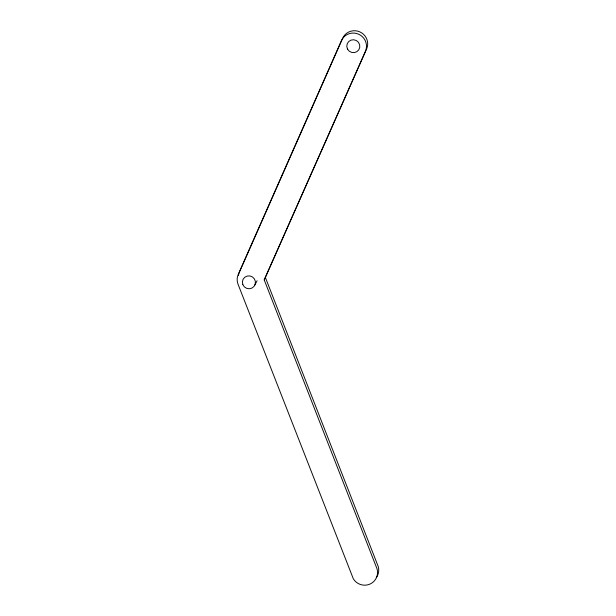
<?xml version="1.0" encoding="UTF-8"?>
<svg xmlns="http://www.w3.org/2000/svg" width="616" height="616" viewBox="0 0 616 616"><rect width="100%" height="100%" fill="white"/><g stroke="black" fill="none" stroke-linecap="round" stroke-linejoin="round"><path stroke-width="0.92" d="M264.226 279.91L365.481 51.182A13.129 12.867 27.2 0 0 358.504 34.15A13.129 12.867 27.2 0 0 341.38 40.764L238.192 274.52A13.129 12.867 27.2 0 0 238.107 284.407L353.353 578.878A13.129 12.867 27.2 0 0 377.007 568.776L264.226 279.91L366.674 48.849A13.129 12.867 27.2 0 0 359.698 31.816A13.129 12.867 27.2 0 0 342.573 38.438L239.393 272.195A13.129 12.867 27.2 0 0 238.477 275.429M254.893 285.023L257.088 280.757M265.419 277.577L378.201 566.451A13.129 12.867 27.2 0 1 376.276 577.685M347.478 49.026A6.568 6.429 27.2 0 0 358.781 49.827A6.568 6.429 27.2 0 0 353.669 39.763A6.568 6.429 27.2 0 0 347.478 49.026M242.82 284.561A6.568 6.429 27.2 0 0 254.008 286.448A6.568 6.429 27.2 0 0 249.911 275.953A6.568 6.429 27.2 0 0 242.82 284.561"/></g></svg>
